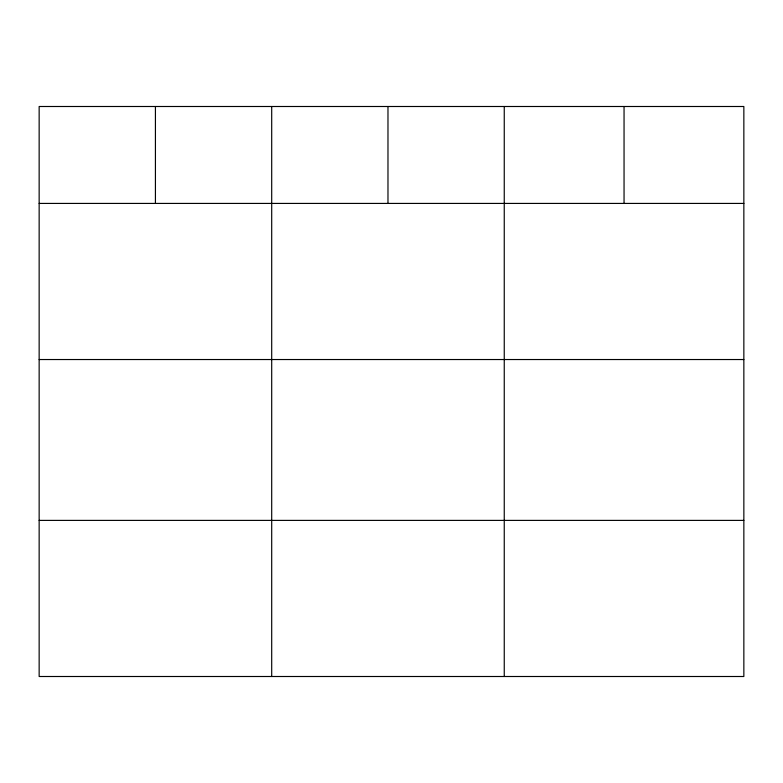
<?xml version="1.0" encoding="UTF-8"?>
<svg xmlns="http://www.w3.org/2000/svg" width="783" height="783" viewBox="0 0 783 783"><rect width="100%" height="100%" fill="white"/><g stroke="black" fill="none" stroke-linecap="round" stroke-linejoin="round"><path stroke-width="1.17" d="M743.85 203.423L743.85 676.502L39.15 676.502L39.15 106.498L743.85 106.498L743.85 203.423L39.15 203.423M39.15 359.534L743.85 359.534M39.15 520.392L743.85 520.392M624.051 106.498L624.051 203.423M504.252 106.498L504.252 676.502M387.976 106.498L387.976 203.423M271.701 106.498L271.701 676.502M155.425 106.498L155.425 203.423"/></g></svg>
